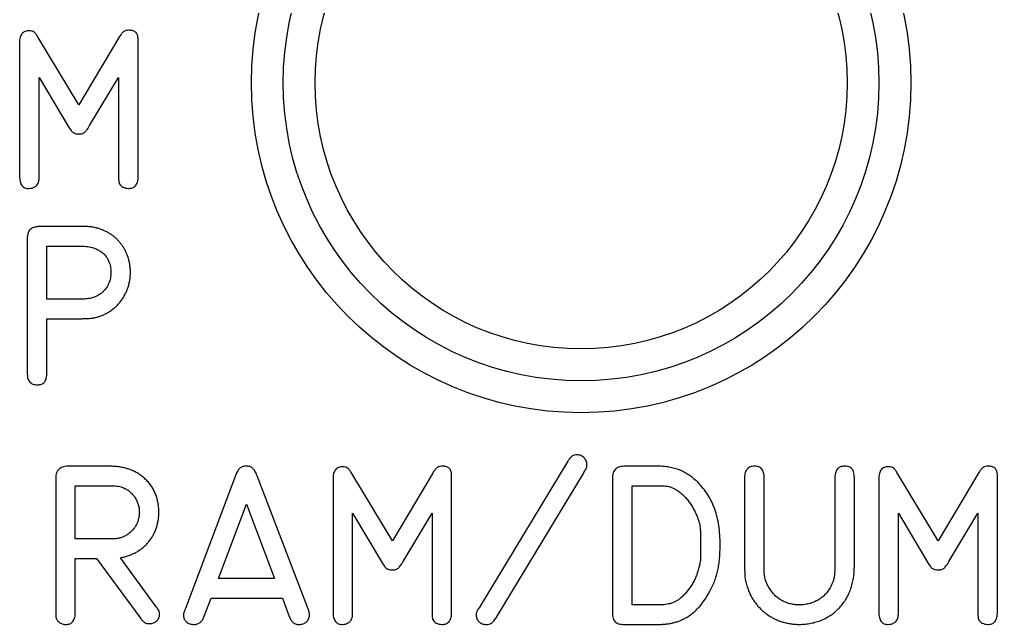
# Model space of a CAD drawing. Header units: inches. Extents: x 0.03 to 5.72, y 0.03 to 3.72.
# Drawn here: x 3.922 to 4.841, y 2.116 to 2.685 of the extents above; entities that cross this region are included whole.
import ezdxf

# ---------------------------------------------------------------- set-up
doc = ezdxf.new("R2010")
doc.units = ezdxf.units.IN
doc.header["$MEASUREMENT"] = 0

msp = doc.modelspace()

# ---------------------------------------------------------------- linework, layer by layer
at = {"color": 7, "linetype": 'Continuous', "lineweight": 25}
for p, q in [((3.97786, 2.60431), (3.93962, 2.66777)), ((4.0161, 2.66859), (3.97786, 2.60431)), ((3.9221, 2.66238), (3.92213, 2.53795)), ((4.03356, 2.53595), (4.03359, 2.66479)), ((3.94049, 2.53747), (3.94049, 2.63023)), ((3.94049, 2.63023), (3.96824, 2.58376)), ((3.98792, 2.58486), (4.01523, 2.63023)), ((4.01523, 2.63023), (4.01523, 2.53706)), ((3.98058, 2.49003), (3.9442, 2.49006)), ((3.92934, 2.47655), (3.92937, 2.35166)), ((3.94773, 2.4717), (3.9799, 2.4717)), ((3.94773, 2.42179), (3.94773, 2.4717)), ((3.98126, 2.42179), (3.94773, 2.42179)), ((3.94773, 2.35297), (3.94773, 2.40343)), ((3.94773, 2.40343), (3.97945, 2.40343)), ((4.00744, 2.26472), (3.96963, 2.26475)), ((4.43737, 2.26941), (4.35406, 2.13155)), ((4.52213, 2.26472), (4.4915, 2.26475)), ((4.12582, 2.25768), (4.078, 2.13118)), ((4.19373, 2.12963), (4.14548, 2.25564)), ((4.21678, 2.25263), (4.21681, 2.1282)), ((4.27254, 2.19456), (4.2343, 2.25802)), ((4.31078, 2.25884), (4.27254, 2.19456)), ((4.32824, 2.12621), (4.32827, 2.25504)), ((4.37014, 2.12239), (4.45215, 2.25802)), ((4.47953, 2.25315), (4.47956, 2.12955)), ((4.60366, 2.25412), (4.60369, 2.17064)), ((4.62205, 2.17107), (4.62205, 2.25368)), ((4.68848, 2.25254), (4.68851, 2.17177)), ((4.70684, 2.16972), (4.70687, 2.25255)), ((4.72986, 2.25263), (4.72989, 2.1282)), ((4.78562, 2.19456), (4.74738, 2.25802)), ((4.82386, 2.25884), (4.78562, 2.19456)), ((4.84132, 2.12621), (4.84135, 2.25504)), ((3.95611, 2.25186), (3.95614, 2.12901)), ((3.9745, 2.24639), (4.00815, 2.24639)), ((3.9745, 2.19648), (3.9745, 2.24639)), ((4.49792, 2.24639), (4.52282, 2.24639)), ((4.49792, 2.13442), (4.49792, 2.24639)), ((4.10906, 2.15924), (4.13543, 2.22904)), ((4.13543, 2.22904), (4.16179, 2.15924)), ((4.23517, 2.12773), (4.23517, 2.22048)), ((4.23517, 2.22048), (4.26292, 2.17401)), ((4.2826, 2.17512), (4.30991, 2.22048)), ((4.30991, 2.22048), (4.30991, 2.12731)), ((4.74825, 2.12773), (4.74825, 2.22048)), ((4.74825, 2.22048), (4.776, 2.17401)), ((4.79567, 2.17512), (4.82299, 2.22048)), ((4.82299, 2.22048), (4.82299, 2.12731)), ((4.00653, 2.19648), (3.9745, 2.19648)), ((4.05046, 2.13274), (4.01702, 2.17878)), ((3.9745, 2.12811), (3.9745, 2.17812)), ((3.9745, 2.17812), (3.99428, 2.17812)), ((3.99428, 2.17812), (4.03585, 2.12193)), ((4.16179, 2.15924), (4.10906, 2.15924)), ((4.09498, 2.12236), (4.10214, 2.14088)), ((4.10214, 2.14088), (4.16917, 2.14088)), ((4.16917, 2.14088), (4.17565, 2.12346)), ((4.52258, 2.13442), (4.49792, 2.13442)), ((4.49103, 2.11606), (4.5226, 2.11606))]:
    msp.add_line(p, q, dxfattribs=at)
for radius in [0.31, 0.28, 0.25]:
    msp.add_circle((4.45, 2.625), radius, dxfattribs=at)
for points, knots in [([(3.93151, 2.67402), (3.93075, 2.67401), (3.92932, 2.67399), (3.92733, 2.67346), (3.92564, 2.67257), (3.92428, 2.67126), (3.92322, 2.66956), (3.92254, 2.66748), (3.92211, 2.66505), (3.9221, 2.66331), (3.9221, 2.66238)], [0, 0, 0, 0, 0.131363, 0.247704, 0.354167, 0.460184, 0.572987, 0.698011, 0.838777, 1, 1, 1, 1]), ([(3.93962, 2.66777), (3.93928, 2.66833), (3.93865, 2.66937), (3.93768, 2.67075), (3.93679, 2.67189), (3.93559, 2.67297), (3.93384, 2.67392), (3.93231, 2.67398), (3.93151, 2.67402)], [0, 0, 0, 0, 0.1801336, 0.3363902, 0.4676562, 0.5795244, 0.7807953, 1, 1, 1, 1]), ([(4.02496, 2.67447), (4.02408, 2.67446), (4.0224, 2.67443), (4.02046, 2.67356), (4.01913, 2.67255), (4.01817, 2.67146), (4.01709, 2.67016), (4.01645, 2.66913), (4.0161, 2.66859)], [0, 0, 0, 0, 0.233282, 0.442763, 0.55123, 0.677088, 0.828103, 1, 1, 1, 1]), ([(4.03359, 2.66479), (4.03358, 2.66557), (4.03355, 2.66704), (4.03326, 2.66911), (4.03261, 2.67086), (4.03167, 2.67231), (4.03038, 2.67337), (4.02883, 2.67411), (4.02698, 2.67448), (4.02566, 2.67447), (4.02496, 2.67447)], [0, 0, 0, 0, 0.1552549, 0.2915789, 0.4126424, 0.5234844, 0.6296542, 0.7386262, 0.8610216, 1, 1, 1, 1]), ([(3.96824, 2.58376), (3.96861, 2.58311), (3.9693, 2.58192), (3.97045, 2.5804), (3.9715, 2.57919), (3.97286, 2.57801), (3.97493, 2.5771), (3.9767, 2.57706), (3.97764, 2.57704)], [0, 0, 0, 0, 0.1807124, 0.3348062, 0.4651757, 0.5715678, 0.7728804, 1, 1, 1, 1]), ([(3.97764, 2.57704), (3.97817, 2.57703), (3.97916, 2.57702), (3.98059, 2.57726), (3.98186, 2.57766), (3.98303, 2.57833), (3.98413, 2.57937), (3.98526, 2.58083), (3.98661, 2.58267), (3.98745, 2.58409), (3.98792, 2.58486)], [0, 0, 0, 0, 0.11479, 0.216829, 0.313114, 0.402301, 0.506757, 0.63991, 0.804363, 1, 1, 1, 1]), ([(3.92213, 2.53795), (3.92214, 2.53696), (3.92216, 2.53512), (3.92253, 2.53254), (3.92323, 2.53039), (3.92419, 2.52861), (3.92551, 2.52726), (3.92712, 2.52633), (3.92902, 2.5258), (3.93037, 2.5258), (3.93109, 2.5258)], [0, 0, 0, 0, 0.17066, 0.317377, 0.446715, 0.559937, 0.663798, 0.767108, 0.877172, 1, 1, 1, 1]), ([(3.93959, 2.53078), (3.93974, 2.5312), (3.94004, 2.53204), (3.94035, 2.53348), (3.9405, 2.5353), (3.9405, 2.53668), (3.94049, 2.53747)], [0, 0, 0, 0, 0.195455, 0.39503, 0.648136, 1, 1, 1, 1]), ([(3.93109, 2.5258), (3.93201, 2.52588), (3.93384, 2.52604), (3.93633, 2.52711), (3.93842, 2.52864), (3.93921, 2.53009), (3.93959, 2.53078)], [0, 0, 0, 0, 0.267711, 0.527757, 0.774207, 1, 1, 1, 1]), ([(4.01523, 2.53706), (4.01523, 2.5362), (4.01523, 2.53475), (4.01536, 2.53286), (4.01554, 2.53145), (4.01577, 2.53068), (4.01588, 2.53033)], [0, 0, 0, 0, 0.376872, 0.644344, 0.837041, 1, 1, 1, 1]), ([(4.01588, 2.53033), (4.01631, 2.52967), (4.01718, 2.52835), (4.01923, 2.52698), (4.02169, 2.52604), (4.02353, 2.52588), (4.02451, 2.5258)], [0, 0, 0, 0, 0.231012, 0.460822, 0.711885, 1, 1, 1, 1]), ([(4.02451, 2.5258), (4.02519, 2.52583), (4.02649, 2.52588), (4.02831, 2.52637), (4.02988, 2.5272), (4.0312, 2.52834), (4.03217, 2.52983), (4.03294, 2.53159), (4.0334, 2.53367), (4.03351, 2.53517), (4.03356, 2.53595)], [0, 0, 0, 0, 0.132576, 0.252169, 0.363846, 0.475345, 0.587061, 0.708262, 0.846159, 1, 1, 1, 1]), ([(3.9442, 2.49006), (3.94286, 2.49008), (3.94042, 2.4901), (3.93706, 2.48967), (3.93435, 2.48884), (3.9322, 2.48751), (3.93075, 2.48553), (3.92978, 2.48305), (3.9293, 2.47999), (3.92933, 2.47776), (3.92934, 2.47655)], [0, 0, 0, 0, 0.166366, 0.305006, 0.421258, 0.519485, 0.61456, 0.722085, 0.849158, 1, 1, 1, 1]), ([(3.99868, 2.48738), (3.99732, 2.48783), (3.99463, 2.48871), (3.99036, 2.48959), (3.98567, 2.48998), (3.98237, 2.49001), (3.98058, 2.49003)], [0, 0, 0, 0, 0.233429, 0.461202, 0.708246, 1, 1, 1, 1]), ([(4.02632, 2.44707), (4.0263, 2.44823), (4.02625, 2.4505), (4.02582, 2.45385), (4.02528, 2.45711), (4.0244, 2.46026), (4.0234, 2.46334), (4.02208, 2.46628), (4.0206, 2.46916), (4.01885, 2.47189), (4.01693, 2.47448), (4.01484, 2.47691), (4.01258, 2.47915), (4.01012, 2.48117), (4.00752, 2.48304), (4.00472, 2.48467), (4.00179, 2.48618), (3.99972, 2.48698), (3.99868, 2.48738)], [0, 0, 0, 0, 0.066387, 0.13068, 0.194288, 0.256552, 0.318704, 0.380335, 0.4419, 0.504337, 0.566835, 0.627495, 0.688435, 0.749641, 0.810544, 0.872535, 0.935755, 1, 1, 1, 1]), ([(3.9799, 2.4717), (3.98096, 2.47166), (3.98302, 2.47158), (3.98602, 2.47126), (3.98886, 2.47076), (3.99151, 2.46999), (3.99402, 2.46911), (3.99634, 2.46797), (3.99846, 2.46661), (4.00042, 2.46509), (4.00215, 2.46337), (4.00371, 2.46152), (4.00498, 2.45947), (4.00608, 2.45729), (4.00686, 2.45494), (4.00751, 2.45247), (4.00784, 2.44982), (4.00792, 2.448), (4.00796, 2.44707)], [0, 0, 0, 0, 0.075225, 0.14701, 0.214898, 0.280258, 0.343138, 0.403888, 0.463927, 0.52242, 0.580489, 0.637187, 0.694459, 0.751777, 0.81027, 0.870392, 0.933887, 1, 1, 1, 1]), ([(4.00796, 2.44707), (4.00792, 2.44614), (4.00784, 2.44433), (4.0075, 2.44166), (4.00687, 2.43914), (4.00607, 2.43676), (4.00502, 2.43454), (4.00375, 2.43247), (4.0023, 2.4305), (4.00057, 2.42875), (3.99871, 2.42712), (3.99666, 2.42572), (3.99445, 2.42457), (3.99211, 2.42359), (3.9896, 2.42281), (3.98696, 2.42223), (3.98415, 2.42187), (3.98224, 2.42182), (3.98126, 2.42179)], [0, 0, 0, 0, 0.067407, 0.132145, 0.194963, 0.25534, 0.314146, 0.37279, 0.431476, 0.491242, 0.551162, 0.610846, 0.671051, 0.732084, 0.795194, 0.860884, 0.928726, 1, 1, 1, 1]), ([(3.99348, 2.4045), (3.99467, 2.40483), (3.99702, 2.40547), (4.00043, 2.40674), (4.00367, 2.40826), (4.00672, 2.41004), (4.00957, 2.4121), (4.01227, 2.41436), (4.0148, 2.41689), (4.01712, 2.41967), (4.0192, 2.42263), (4.02107, 2.42572), (4.02265, 2.42895), (4.02395, 2.43232), (4.02495, 2.43583), (4.02569, 2.43946), (4.02619, 2.44322), (4.02628, 2.44578), (4.02632, 2.44707)], [0, 0, 0, 0, 0.063812, 0.126203, 0.18775, 0.248413, 0.308698, 0.369177, 0.430621, 0.493096, 0.555841, 0.617552, 0.679581, 0.741648, 0.804235, 0.867923, 0.933075, 1, 1, 1, 1]), ([(3.97945, 2.40343), (3.98095, 2.40343), (3.98362, 2.40343), (3.98732, 2.40359), (3.99051, 2.40389), (3.9925, 2.4043), (3.99348, 2.4045)], [0, 0, 0, 0, 0.31851, 0.568702, 0.787734, 1, 1, 1, 1]), ([(3.92937, 2.35166), (3.9294, 2.35085), (3.92946, 2.3493), (3.92991, 2.34715), (3.93064, 2.34532), (3.93171, 2.34386), (3.93303, 2.34268), (3.93467, 2.34186), (3.93658, 2.34142), (3.93794, 2.34138), (3.93865, 2.34137)], [0, 0, 0, 0, 0.154019, 0.29141, 0.412809, 0.523599, 0.631833, 0.743852, 0.865353, 1, 1, 1, 1]), ([(3.93865, 2.34137), (3.93942, 2.34138), (3.94085, 2.3414), (3.94282, 2.3419), (3.94446, 2.3427), (3.94577, 2.34393), (3.94667, 2.34562), (3.94735, 2.34766), (3.94766, 2.35018), (3.94771, 2.35199), (3.94773, 2.35297)], [0, 0, 0, 0, 0.134158, 0.249005, 0.352783, 0.451535, 0.558004, 0.683286, 0.828158, 1, 1, 1, 1]), ([(4.44633, 2.27542), (4.44546, 2.27541), (4.44373, 2.27539), (4.44129, 2.27413), (4.43909, 2.27215), (4.43798, 2.27037), (4.43737, 2.26941)], [0, 0, 0, 0, 0.225105, 0.451103, 0.70237, 1, 1, 1, 1]), ([(4.45548, 2.26605), (4.45544, 2.26669), (4.45536, 2.26793), (4.45481, 2.26969), (4.45397, 2.2713), (4.4528, 2.27271), (4.45142, 2.27388), (4.44984, 2.27472), (4.44814, 2.27531), (4.44694, 2.27539), (4.44633, 2.27542)], [0, 0, 0, 0, 0.132173, 0.255561, 0.37919, 0.505895, 0.630882, 0.752547, 0.874477, 1, 1, 1, 1]), ([(3.96963, 2.26475), (3.9685, 2.26476), (3.9664, 2.26476), (3.96347, 2.26426), (3.96099, 2.26333), (3.95898, 2.26191), (3.95748, 2.25999), (3.9565, 2.25764), (3.95604, 2.25487), (3.95608, 2.2529), (3.95611, 2.25186)], [0, 0, 0, 0, 0.15384, 0.286948, 0.403942, 0.512601, 0.619501, 0.731605, 0.857209, 1, 1, 1, 1]), ([(4.05308, 2.22189), (4.05301, 2.22346), (4.05288, 2.22651), (4.05222, 2.23097), (4.05119, 2.2352), (4.04976, 2.23919), (4.04799, 2.24296), (4.0458, 2.24648), (4.04323, 2.24976), (4.04029, 2.25278), (4.03707, 2.25554), (4.03355, 2.25794), (4.02979, 2.25998), (4.02579, 2.26166), (4.02156, 2.26301), (4.01706, 2.26391), (4.01233, 2.26455), (4.00909, 2.26466), (4.00744, 2.26472)], [0, 0, 0, 0, 0.066973, 0.130798, 0.192516, 0.252737, 0.311919, 0.370508, 0.42962, 0.489933, 0.550435, 0.610788, 0.671641, 0.733202, 0.796041, 0.861499, 0.929372, 1, 1, 1, 1]), ([(4.13496, 2.26472), (4.13446, 2.26474), (4.13348, 2.26478), (4.13205, 2.26451), (4.13074, 2.26398), (4.12952, 2.26323), (4.12841, 2.2622), (4.1274, 2.26093), (4.12654, 2.25939), (4.12606, 2.25826), (4.12582, 2.25768)], [0, 0, 0, 0, 0.1216, 0.234761, 0.346222, 0.458938, 0.577979, 0.706875, 0.847112, 1, 1, 1, 1]), ([(4.14548, 2.25564), (4.14515, 2.25648), (4.14453, 2.25802), (4.14346, 2.26008), (4.14238, 2.26173), (4.14121, 2.26295), (4.13992, 2.26386), (4.13842, 2.26438), (4.13676, 2.26472), (4.13558, 2.26472), (4.13496, 2.26472)], [0, 0, 0, 0, 0.1782, 0.330029, 0.459111, 0.5663, 0.664595, 0.76729, 0.87824, 1, 1, 1, 1]), ([(4.22619, 2.26427), (4.22543, 2.26426), (4.224, 2.26424), (4.22201, 2.26371), (4.22032, 2.26282), (4.21896, 2.26151), (4.2179, 2.25981), (4.21722, 2.25773), (4.21679, 2.2553), (4.21679, 2.25356), (4.21678, 2.25263)], [0, 0, 0, 0, 0.131363, 0.247704, 0.354167, 0.460184, 0.572987, 0.698011, 0.838777, 1, 1, 1, 1]), ([(4.2343, 2.25802), (4.23396, 2.25858), (4.23333, 2.25962), (4.23236, 2.26101), (4.23147, 2.26214), (4.23027, 2.26322), (4.22853, 2.26417), (4.22699, 2.26423), (4.22619, 2.26427)], [0, 0, 0, 0, 0.180134, 0.33639, 0.467656, 0.579524, 0.780795, 1, 1, 1, 1]), ([(4.31964, 2.26472), (4.31876, 2.26471), (4.31708, 2.26468), (4.31514, 2.26382), (4.31381, 2.2628), (4.31285, 2.26171), (4.31177, 2.26042), (4.31113, 2.25939), (4.31078, 2.25884)], [0, 0, 0, 0, 0.233282, 0.4427628, 0.5512296, 0.6770883, 0.8281034, 1, 1, 1, 1]), ([(4.32827, 2.25504), (4.32826, 2.25582), (4.32823, 2.25729), (4.32794, 2.25936), (4.32729, 2.26112), (4.32635, 2.26256), (4.32506, 2.26362), (4.32351, 2.26436), (4.32166, 2.26473), (4.32034, 2.26473), (4.31964, 2.26472)], [0, 0, 0, 0, 0.155255, 0.291579, 0.412642, 0.523484, 0.629654, 0.738626, 0.861022, 1, 1, 1, 1]), ([(4.45215, 2.25802), (4.4525, 2.25859), (4.45314, 2.25964), (4.45393, 2.2611), (4.45455, 2.26224), (4.45508, 2.26336), (4.45549, 2.2646), (4.45548, 2.26557), (4.45548, 2.26605)], [0, 0, 0, 0, 0.227803, 0.416425, 0.565577, 0.670502, 0.838612, 1, 1, 1, 1]), ([(4.4915, 2.26475), (4.49053, 2.26473), (4.4887, 2.26468), (4.48615, 2.26421), (4.48399, 2.26334), (4.48221, 2.26206), (4.48088, 2.26035), (4.48001, 2.25826), (4.47953, 2.25582), (4.47953, 2.25408), (4.47953, 2.25315)], [0, 0, 0, 0, 0.151334, 0.282226, 0.399665, 0.509459, 0.617605, 0.730437, 0.856419, 1, 1, 1, 1]), ([(4.5596, 2.24966), (4.55833, 2.25088), (4.55583, 2.2533), (4.55167, 2.25637), (4.54733, 2.25901), (4.54275, 2.26117), (4.53791, 2.26276), (4.53286, 2.26395), (4.52757, 2.26464), (4.52397, 2.26469), (4.52213, 2.26472)], [0, 0, 0, 0, 0.127204, 0.250621, 0.372465, 0.493612, 0.615913, 0.73974, 0.867629, 1, 1, 1, 1]), ([(4.61297, 2.26472), (4.61225, 2.26469), (4.61089, 2.26464), (4.60899, 2.26415), (4.60734, 2.26335), (4.60602, 2.26213), (4.60495, 2.2606), (4.60423, 2.25872), (4.60378, 2.25652), (4.6037, 2.25495), (4.60366, 2.25412)], [0, 0, 0, 0, 0.132883, 0.253155, 0.363593, 0.471632, 0.58413, 0.707529, 0.844945, 1, 1, 1, 1]), ([(4.62205, 2.25368), (4.62203, 2.25456), (4.62198, 2.25622), (4.62162, 2.25854), (4.62091, 2.26053), (4.61991, 2.26214), (4.6186, 2.26342), (4.61695, 2.26421), (4.61506, 2.26473), (4.61369, 2.26472), (4.61297, 2.26472)], [0, 0, 0, 0, 0.160246, 0.301305, 0.426495, 0.540082, 0.645393, 0.753155, 0.868618, 1, 1, 1, 1]), ([(4.69779, 2.26472), (4.69704, 2.26471), (4.69563, 2.26469), (4.69367, 2.26416), (4.692, 2.26328), (4.69065, 2.26199), (4.68961, 2.26027), (4.689, 2.25807), (4.68851, 2.25547), (4.68849, 2.25356), (4.68848, 2.25254)], [0, 0, 0, 0, 0.126242, 0.2379, 0.341691, 0.442465, 0.551477, 0.677983, 0.826326, 1, 1, 1, 1]), ([(4.70687, 2.25255), (4.70685, 2.25358), (4.70681, 2.2555), (4.70646, 2.25815), (4.70578, 2.26031), (4.70486, 2.26206), (4.70351, 2.2633), (4.7019, 2.26422), (4.69994, 2.26468), (4.69854, 2.26471), (4.69779, 2.26472)], [0, 0, 0, 0, 0.175634, 0.3279, 0.453405, 0.561199, 0.659972, 0.761159, 0.873011, 1, 1, 1, 1]), ([(4.73926, 2.26427), (4.73851, 2.26426), (4.73708, 2.26424), (4.73509, 2.26371), (4.7334, 2.26282), (4.73203, 2.26151), (4.73098, 2.25981), (4.7303, 2.25773), (4.72987, 2.2553), (4.72986, 2.25356), (4.72986, 2.25263)], [0, 0, 0, 0, 0.131363, 0.247704, 0.354167, 0.460184, 0.572987, 0.698011, 0.838777, 1, 1, 1, 1]), ([(4.74738, 2.25802), (4.74704, 2.25858), (4.74641, 2.25962), (4.74544, 2.26101), (4.74454, 2.26214), (4.74335, 2.26322), (4.7416, 2.26417), (4.74007, 2.26423), (4.73926, 2.26427)], [0, 0, 0, 0, 0.180134, 0.33639, 0.467656, 0.579524, 0.780795, 1, 1, 1, 1]), ([(4.83272, 2.26472), (4.83183, 2.26471), (4.83016, 2.26468), (4.82822, 2.26382), (4.82689, 2.2628), (4.82593, 2.26171), (4.82485, 2.26042), (4.8242, 2.25939), (4.82386, 2.25884)], [0, 0, 0, 0, 0.233282, 0.4427628, 0.5512296, 0.6770883, 0.8281034, 1, 1, 1, 1]), ([(4.84135, 2.25504), (4.84133, 2.25582), (4.8413, 2.25729), (4.84102, 2.25936), (4.84036, 2.26112), (4.83942, 2.26256), (4.83814, 2.26362), (4.83659, 2.26436), (4.83474, 2.26473), (4.83342, 2.26473), (4.83272, 2.26472)], [0, 0, 0, 0, 0.155255, 0.291579, 0.412642, 0.523484, 0.629654, 0.738626, 0.861022, 1, 1, 1, 1]), ([(4.00815, 2.24639), (4.00944, 2.24637), (4.01177, 2.24632), (4.01497, 2.24604), (4.01772, 2.24536), (4.01935, 2.24465), (4.02018, 2.24429)], [0, 0, 0, 0, 0.314981, 0.565702, 0.782137, 1, 1, 1, 1]), ([(4.02018, 2.24429), (4.02124, 2.24375), (4.02335, 2.24268), (4.02618, 2.24055), (4.02865, 2.23802), (4.03079, 2.23519), (4.03248, 2.23206), (4.03379, 2.22876), (4.03453, 2.22526), (4.03466, 2.22287), (4.03472, 2.22166)], [0, 0, 0, 0, 0.1259037, 0.2496035, 0.3728358, 0.49813, 0.6240337, 0.7473554, 0.8720164, 1, 1, 1, 1]), ([(4.52282, 2.24639), (4.52365, 2.24639), (4.52521, 2.24638), (4.52742, 2.24628), (4.52939, 2.24613), (4.53168, 2.24584), (4.5344, 2.24517), (4.53638, 2.24418), (4.53739, 2.24368)], [0, 0, 0, 0, 0.1651986, 0.3119567, 0.4439206, 0.5591868, 0.7751641, 1, 1, 1, 1]), ([(4.53739, 2.24368), (4.53847, 2.2431), (4.54069, 2.24192), (4.54378, 2.23958), (4.54677, 2.23684), (4.54965, 2.23371), (4.55232, 2.23022), (4.55473, 2.22647), (4.55689, 2.22251), (4.55809, 2.21973), (4.55869, 2.21833)], [0, 0, 0, 0, 0.108815, 0.223046, 0.34223, 0.469524, 0.599834, 0.731986, 0.864687, 1, 1, 1, 1]), ([(4.58064, 2.19118), (4.58059, 2.19425), (4.5805, 2.20022), (4.57954, 2.20886), (4.57803, 2.21691), (4.57579, 2.22438), (4.57286, 2.23136), (4.56915, 2.23788), (4.56482, 2.24409), (4.56135, 2.24779), (4.5596, 2.24966)], [0, 0, 0, 0, 0.144254, 0.280125, 0.407421, 0.528418, 0.6454, 0.762054, 0.879969, 1, 1, 1, 1]), ([(4.01702, 2.17878), (4.01836, 2.17905), (4.021, 2.1796), (4.02481, 2.18077), (4.02841, 2.18221), (4.03182, 2.18386), (4.03498, 2.18588), (4.03796, 2.18809), (4.04073, 2.1906), (4.04323, 2.19337), (4.04549, 2.19635), (4.04752, 2.19949), (4.04918, 2.20283), (4.05061, 2.20631), (4.05164, 2.20998), (4.05247, 2.2138), (4.05295, 2.21779), (4.05304, 2.22051), (4.05308, 2.22189)], [0, 0, 0, 0, 0.066714, 0.131686, 0.194568, 0.256276, 0.316622, 0.377186, 0.437587, 0.498732, 0.559614, 0.620242, 0.681007, 0.741738, 0.803735, 0.867258, 0.932516, 1, 1, 1, 1]), ([(4.03472, 2.22166), (4.03467, 2.22045), (4.03457, 2.21808), (4.03383, 2.21461), (4.03266, 2.21131), (4.03104, 2.20821), (4.02902, 2.20537), (4.02661, 2.2029), (4.02394, 2.20067), (4.02189, 2.19956), (4.02085, 2.199)], [0, 0, 0, 0, 0.129781, 0.254908, 0.378839, 0.503945, 0.629035, 0.750834, 0.874122, 1, 1, 1, 1]), ([(4.55869, 2.21833), (4.55909, 2.21736), (4.55987, 2.21546), (4.56082, 2.21262), (4.56146, 2.20985), (4.56184, 2.20756), (4.56201, 2.2056), (4.56209, 2.20384), (4.5622, 2.20178), (4.56226, 2.19941), (4.56228, 2.19673), (4.56232, 2.19373), (4.56232, 2.19043), (4.56229, 2.18812), (4.56228, 2.18691)], [0, 0, 0, 0, 0.099127, 0.19298, 0.281431, 0.365528, 0.411289, 0.466072, 0.530971, 0.604942, 0.689021, 0.783229, 0.886548, 1, 1, 1, 1]), ([(4.02085, 2.199), (4.01992, 2.19855), (4.01804, 2.19764), (4.01545, 2.19701), (4.0132, 2.19672), (4.01122, 2.19656), (4.00897, 2.19646), (4.00737, 2.19647), (4.00653, 2.19648)], [0, 0, 0, 0, 0.2115454, 0.4247623, 0.5400768, 0.6745899, 0.8285745, 1, 1, 1, 1]), ([(4.57072, 2.14673), (4.57161, 2.1484), (4.57336, 2.15169), (4.57546, 2.15678), (4.57724, 2.16183), (4.57859, 2.16698), (4.57956, 2.17238), (4.58022, 2.1782), (4.58061, 2.18453), (4.58063, 2.18891), (4.58064, 2.19118)], [0, 0, 0, 0, 0.122914, 0.242317, 0.358055, 0.47114, 0.588028, 0.715081, 0.852054, 1, 1, 1, 1]), ([(4.56228, 2.18691), (4.56228, 2.18577), (4.56227, 2.18368), (4.5623, 2.18084), (4.56223, 2.17857), (4.56211, 2.17628), (4.56177, 2.17364), (4.56124, 2.17161), (4.56095, 2.17052)], [0, 0, 0, 0, 0.2075486, 0.379853, 0.5169693, 0.6189549, 0.7967349, 1, 1, 1, 1]), ([(4.26292, 2.17401), (4.26329, 2.17337), (4.26398, 2.17218), (4.26513, 2.17065), (4.26618, 2.16944), (4.26754, 2.16826), (4.26961, 2.16736), (4.27138, 2.16731), (4.27232, 2.16729)], [0, 0, 0, 0, 0.180712, 0.334806, 0.465176, 0.571568, 0.77288, 1, 1, 1, 1]), ([(4.27232, 2.16729), (4.27285, 2.16729), (4.27385, 2.16728), (4.27527, 2.16751), (4.27654, 2.16792), (4.27771, 2.16858), (4.27881, 2.16963), (4.27994, 2.17109), (4.28129, 2.17292), (4.28214, 2.17434), (4.2826, 2.17512)], [0, 0, 0, 0, 0.11479, 0.216829, 0.313114, 0.402301, 0.506757, 0.63991, 0.804363, 1, 1, 1, 1]), ([(4.56095, 2.17052), (4.56059, 2.16907), (4.55986, 2.1662), (4.55839, 2.16202), (4.55665, 2.15799), (4.55461, 2.15417), (4.55237, 2.15053), (4.54982, 2.14721), (4.54712, 2.1441), (4.54511, 2.14227), (4.54411, 2.14137)], [0, 0, 0, 0, 0.131075, 0.26014, 0.387905, 0.515103, 0.639871, 0.761925, 0.881719, 1, 1, 1, 1]), ([(4.60369, 2.17064), (4.60368, 2.16944), (4.60365, 2.16716), (4.60381, 2.16391), (4.60397, 2.16101), (4.60441, 2.1576), (4.60528, 2.15352), (4.60641, 2.1504), (4.60699, 2.1488)], [0, 0, 0, 0, 0.162315, 0.307729, 0.438789, 0.553049, 0.771641, 1, 1, 1, 1]), ([(4.62609, 2.15152), (4.62537, 2.15286), (4.62397, 2.15547), (4.62286, 2.15903), (4.62239, 2.16206), (4.62219, 2.1647), (4.62206, 2.16775), (4.62205, 2.16992), (4.62205, 2.17107)], [0, 0, 0, 0, 0.226132, 0.43652, 0.547971, 0.679244, 0.829318, 1, 1, 1, 1]), ([(4.65515, 2.11606), (4.65702, 2.11613), (4.66067, 2.11627), (4.66601, 2.11706), (4.67107, 2.1183), (4.67589, 2.11993), (4.68039, 2.12209), (4.68465, 2.12465), (4.68863, 2.12765), (4.69229, 2.1311), (4.69562, 2.13491), (4.69855, 2.13902), (4.701, 2.14346), (4.7031, 2.14814), (4.70466, 2.15315), (4.70587, 2.15841), (4.70661, 2.16397), (4.70676, 2.16777), (4.70684, 2.16972)], [0, 0, 0, 0, 0.067184, 0.131443, 0.193692, 0.254383, 0.314039, 0.373348, 0.432588, 0.493204, 0.553929, 0.614277, 0.674678, 0.736126, 0.798412, 0.863214, 0.930107, 1, 1, 1, 1]), ([(4.68851, 2.17177), (4.68851, 2.17077), (4.6885, 2.1689), (4.68839, 2.16626), (4.68828, 2.16394), (4.68803, 2.16131), (4.68751, 2.15833), (4.68666, 2.15616), (4.68625, 2.15511)], [0, 0, 0, 0, 0.1765714, 0.3312615, 0.4688815, 0.5877579, 0.7996041, 1, 1, 1, 1]), ([(4.776, 2.17401), (4.77637, 2.17337), (4.77705, 2.17218), (4.77821, 2.17065), (4.77925, 2.16944), (4.78062, 2.16826), (4.78269, 2.16736), (4.78446, 2.16731), (4.78539, 2.16729)], [0, 0, 0, 0, 0.180712, 0.334806, 0.465176, 0.571568, 0.77288, 1, 1, 1, 1]), ([(4.78539, 2.16729), (4.78592, 2.16729), (4.78692, 2.16728), (4.78835, 2.16751), (4.78962, 2.16792), (4.79078, 2.16858), (4.79188, 2.16963), (4.79302, 2.17109), (4.79436, 2.17292), (4.79521, 2.17434), (4.79567, 2.17512)], [0, 0, 0, 0, 0.11479, 0.216829, 0.313114, 0.402301, 0.506757, 0.63991, 0.804363, 1, 1, 1, 1]), ([(4.65515, 2.13442), (4.6536, 2.13447), (4.65056, 2.13458), (4.64612, 2.13545), (4.64195, 2.13687), (4.63803, 2.13883), (4.63444, 2.14127), (4.63124, 2.14424), (4.62839, 2.14764), (4.62687, 2.15021), (4.62609, 2.15152)], [0, 0, 0, 0, 0.131544, 0.256888, 0.381153, 0.503473, 0.626123, 0.747433, 0.871755, 1, 1, 1, 1]), ([(4.68625, 2.15511), (4.68556, 2.15355), (4.68421, 2.1505), (4.68142, 2.14639), (4.67809, 2.14281), (4.67421, 2.13985), (4.66995, 2.13743), (4.66529, 2.13572), (4.66033, 2.1346), (4.6569, 2.13448), (4.65515, 2.13442)], [0, 0, 0, 0, 0.128008, 0.251583, 0.372956, 0.495252, 0.618288, 0.741521, 0.867983, 1, 1, 1, 1]), ([(4.5226, 2.11606), (4.52391, 2.11607), (4.5265, 2.11611), (4.53032, 2.11643), (4.53401, 2.11701), (4.53757, 2.11782), (4.54101, 2.11885), (4.54431, 2.12014), (4.54747, 2.12168), (4.55052, 2.12342), (4.55343, 2.12543), (4.55622, 2.12772), (4.55891, 2.13024), (4.5615, 2.13303), (4.56399, 2.13607), (4.56635, 2.13939), (4.56862, 2.14294), (4.57001, 2.14545), (4.57072, 2.14673)], [0, 0, 0, 0, 0.065047, 0.1284, 0.190142, 0.250489, 0.309724, 0.368336, 0.425999, 0.483993, 0.542459, 0.601781, 0.662713, 0.725549, 0.790554, 0.857656, 0.927408, 1, 1, 1, 1]), ([(4.60699, 2.1488), (4.60751, 2.14754), (4.60853, 2.14506), (4.61039, 2.14154), (4.61243, 2.13821), (4.61471, 2.13511), (4.61716, 2.13218), (4.61985, 2.1295), (4.62275, 2.12703), (4.62584, 2.12478), (4.62909, 2.12274), (4.63247, 2.12099), (4.63597, 2.1195), (4.6396, 2.11827), (4.64332, 2.1173), (4.64716, 2.11658), (4.65111, 2.11616), (4.65379, 2.11609), (4.65515, 2.11606)], [0, 0, 0, 0, 0.065838, 0.12995, 0.192437, 0.254363, 0.31576, 0.376941, 0.437941, 0.499867, 0.561911, 0.622989, 0.684173, 0.745818, 0.807764, 0.870327, 0.934275, 1, 1, 1, 1]), ([(4.05134, 2.13164), (4.05113, 2.13184), (4.0508, 2.13218), (4.05056, 2.13258), (4.05046, 2.13274)], [0, 0, 0, 0, 0.617839, 1, 1, 1, 1]), ([(4.54411, 2.14137), (4.5434, 2.14076), (4.54201, 2.13957), (4.53975, 2.13808), (4.53742, 2.13683), (4.53495, 2.13587), (4.53226, 2.1352), (4.52931, 2.13473), (4.52605, 2.13443), (4.52377, 2.13442), (4.52258, 2.13442)], [0, 0, 0, 0, 0.120601, 0.235977, 0.349246, 0.461121, 0.577541, 0.705856, 0.846933, 1, 1, 1, 1]), ([(3.95614, 2.12901), (3.95612, 2.12812), (3.95609, 2.12666), (3.95613, 2.12487), (3.95618, 2.12368), (3.95628, 2.12306), (3.95633, 2.12278)], [0, 0, 0, 0, 0.428028, 0.697539, 0.863684, 1, 1, 1, 1]), ([(3.96542, 2.11606), (3.96614, 2.11606), (3.9675, 2.11606), (3.96943, 2.11655), (3.97107, 2.11747), (3.97236, 2.11887), (3.97337, 2.12062), (3.97408, 2.12278), (3.97443, 2.12532), (3.97448, 2.12714), (3.9745, 2.12811)], [0, 0, 0, 0, 0.124646, 0.23419, 0.339077, 0.444245, 0.558359, 0.685896, 0.832567, 1, 1, 1, 1]), ([(4.04436, 2.11683), (4.045, 2.11688), (4.04625, 2.11696), (4.04805, 2.11741), (4.04965, 2.1182), (4.05105, 2.11928), (4.05222, 2.12059), (4.05307, 2.12213), (4.05365, 2.12383), (4.05373, 2.12504), (4.05376, 2.12566)], [0, 0, 0, 0, 0.1357253, 0.2612903, 0.3841016, 0.5061058, 0.628917, 0.7478512, 0.870992, 1, 1, 1, 1]), ([(4.05376, 2.12566), (4.05374, 2.12615), (4.05368, 2.12718), (4.05325, 2.12872), (4.05245, 2.13023), (4.05172, 2.13115), (4.05134, 2.13164)], [0, 0, 0, 0, 0.226314, 0.465329, 0.719634, 1, 1, 1, 1]), ([(4.078, 2.13118), (4.07782, 2.13071), (4.0775, 2.12986), (4.07704, 2.1287), (4.07678, 2.12774), (4.07646, 2.1268), (4.07622, 2.12577), (4.0762, 2.12496), (4.0762, 2.12456)], [0, 0, 0, 0, 0.220157, 0.39487, 0.541435, 0.649468, 0.826608, 1, 1, 1, 1]), ([(4.0762, 2.12456), (4.07625, 2.12395), (4.07635, 2.12277), (4.0769, 2.12108), (4.07785, 2.11963), (4.07905, 2.11836), (4.08049, 2.11733), (4.08214, 2.11663), (4.08392, 2.11614), (4.08516, 2.11609), (4.0858, 2.11606)], [0, 0, 0, 0, 0.127988, 0.249904, 0.36818, 0.490097, 0.615322, 0.739205, 0.865718, 1, 1, 1, 1]), ([(4.185, 2.11606), (4.18564, 2.11608), (4.1869, 2.11614), (4.18869, 2.11666), (4.19034, 2.1174), (4.19179, 2.11843), (4.193, 2.1197), (4.19391, 2.12116), (4.19449, 2.1228), (4.19459, 2.12396), (4.19464, 2.12456)], [0, 0, 0, 0, 0.134406, 0.263812, 0.388741, 0.514081, 0.63611, 0.756416, 0.874147, 1, 1, 1, 1]), ([(4.19464, 2.12456), (4.19461, 2.12495), (4.19455, 2.12579), (4.19436, 2.1271), (4.19409, 2.1284), (4.19385, 2.12925), (4.19373, 2.12963)], [0, 0, 0, 0, 0.225997, 0.491418, 0.766256, 1, 1, 1, 1]), ([(4.21681, 2.1282), (4.21682, 2.12721), (4.21684, 2.12537), (4.21721, 2.1228), (4.21791, 2.12064), (4.21888, 2.11886), (4.22019, 2.11751), (4.2218, 2.11658), (4.2237, 2.11605), (4.22505, 2.11605), (4.22577, 2.11606)], [0, 0, 0, 0, 0.17066, 0.317377, 0.446715, 0.559937, 0.663798, 0.767108, 0.877172, 1, 1, 1, 1]), ([(4.23427, 2.12103), (4.23442, 2.12145), (4.23472, 2.1223), (4.23503, 2.12374), (4.23518, 2.12556), (4.23518, 2.12693), (4.23517, 2.12773)], [0, 0, 0, 0, 0.195455, 0.39503, 0.648136, 1, 1, 1, 1]), ([(4.30991, 2.12731), (4.30991, 2.12646), (4.30991, 2.125), (4.31004, 2.12311), (4.31022, 2.12171), (4.31045, 2.12093), (4.31056, 2.12058)], [0, 0, 0, 0, 0.376872, 0.644344, 0.837041, 1, 1, 1, 1]), ([(4.31919, 2.11606), (4.31987, 2.11608), (4.32117, 2.11614), (4.32299, 2.11662), (4.32456, 2.11746), (4.32588, 2.11859), (4.32685, 2.12008), (4.32762, 2.12184), (4.32808, 2.12392), (4.32819, 2.12542), (4.32824, 2.12621)], [0, 0, 0, 0, 0.132576, 0.252169, 0.363846, 0.475345, 0.587061, 0.708262, 0.846159, 1, 1, 1, 1]), ([(4.35271, 2.12954), (4.35232, 2.1288), (4.35155, 2.12733), (4.35142, 2.12567), (4.35135, 2.12485)], [0, 0, 0, 0, 0.502477, 1, 1, 1, 1]), ([(4.35135, 2.12485), (4.35139, 2.12421), (4.35147, 2.12297), (4.35199, 2.12123), (4.35286, 2.11971), (4.354, 2.1184), (4.3554, 2.11736), (4.35701, 2.11661), (4.35881, 2.11614), (4.36007, 2.11609), (4.36073, 2.11606)], [0, 0, 0, 0, 0.1331554, 0.2574602, 0.3761, 0.4954388, 0.6157873, 0.7373237, 0.8625779, 1, 1, 1, 1]), ([(4.35358, 2.13086), (4.35337, 2.13059), (4.35303, 2.13017), (4.35279, 2.1297), (4.35271, 2.12954)], [0, 0, 0, 0, 0.654489, 1, 1, 1, 1]), ([(4.35406, 2.13155), (4.35397, 2.13147), (4.35377, 2.13127), (4.35365, 2.13101), (4.35358, 2.13086)], [0, 0, 0, 0, 0.434696, 1, 1, 1, 1]), ([(4.47956, 2.12955), (4.4795, 2.12837), (4.4794, 2.12619), (4.47974, 2.1232), (4.48042, 2.12077), (4.48151, 2.11883), (4.4832, 2.11748), (4.48535, 2.11658), (4.48803, 2.11608), (4.48998, 2.11607), (4.49103, 2.11606)], [0, 0, 0, 0, 0.167025, 0.308373, 0.424684, 0.522532, 0.61785, 0.724419, 0.850374, 1, 1, 1, 1]), ([(4.72989, 2.1282), (4.7299, 2.12721), (4.72991, 2.12537), (4.73028, 2.1228), (4.73099, 2.12064), (4.73195, 2.11886), (4.73326, 2.11751), (4.73487, 2.11658), (4.73677, 2.11605), (4.73813, 2.11605), (4.73884, 2.11606)], [0, 0, 0, 0, 0.17066, 0.317377, 0.446715, 0.559937, 0.663798, 0.767108, 0.877172, 1, 1, 1, 1]), ([(4.74735, 2.12103), (4.74749, 2.12145), (4.7478, 2.1223), (4.74811, 2.12374), (4.74826, 2.12556), (4.74825, 2.12693), (4.74825, 2.12773)], [0, 0, 0, 0, 0.195455, 0.39503, 0.648136, 1, 1, 1, 1]), ([(4.82299, 2.12731), (4.82299, 2.12646), (4.82299, 2.125), (4.82312, 2.12311), (4.8233, 2.12171), (4.82353, 2.12093), (4.82363, 2.12058)], [0, 0, 0, 0, 0.376872, 0.644344, 0.837041, 1, 1, 1, 1]), ([(4.83227, 2.11606), (4.83295, 2.11608), (4.83424, 2.11614), (4.83607, 2.11662), (4.83763, 2.11746), (4.83896, 2.11859), (4.83993, 2.12008), (4.84069, 2.12184), (4.84116, 2.12392), (4.84126, 2.12542), (4.84132, 2.12621)], [0, 0, 0, 0, 0.132576, 0.252169, 0.363846, 0.475345, 0.587061, 0.708262, 0.846159, 1, 1, 1, 1]), ([(3.95633, 2.12278), (3.95645, 2.12229), (3.95668, 2.12132), (3.9574, 2.12001), (3.9583, 2.11882), (3.95946, 2.11786), (3.96076, 2.11705), (3.96223, 2.1165), (3.96378, 2.11613), (3.96486, 2.11608), (3.96542, 2.11606)], [0, 0, 0, 0, 0.123486, 0.242589, 0.362825, 0.484354, 0.610953, 0.735309, 0.865134, 1, 1, 1, 1]), ([(4.03585, 2.12193), (4.03618, 2.12145), (4.03681, 2.12055), (4.03786, 2.11941), (4.03886, 2.11851), (4.04011, 2.11756), (4.04198, 2.11688), (4.04353, 2.11685), (4.04436, 2.11683)], [0, 0, 0, 0, 0.167856, 0.314748, 0.444139, 0.555043, 0.763862, 1, 1, 1, 1]), ([(4.0858, 2.11606), (4.08632, 2.11606), (4.08732, 2.11607), (4.08877, 2.11638), (4.09011, 2.11686), (4.09134, 2.11753), (4.09244, 2.11844), (4.0934, 2.11955), (4.0943, 2.12085), (4.09474, 2.12184), (4.09498, 2.12236)], [0, 0, 0, 0, 0.130338, 0.252182, 0.370626, 0.488416, 0.604093, 0.72711, 0.858039, 1, 1, 1, 1]), ([(4.17565, 2.12346), (4.17589, 2.12284), (4.17636, 2.12166), (4.1773, 2.12009), (4.17827, 2.11873), (4.17944, 2.11769), (4.18067, 2.11686), (4.18202, 2.11629), (4.18349, 2.11604), (4.18449, 2.11605), (4.185, 2.11606)], [0, 0, 0, 0, 0.155712, 0.294933, 0.423708, 0.54252, 0.656478, 0.767676, 0.879718, 1, 1, 1, 1]), ([(4.22577, 2.11606), (4.2267, 2.11614), (4.22852, 2.11629), (4.23101, 2.11737), (4.2331, 2.11889), (4.23389, 2.12034), (4.23427, 2.12103)], [0, 0, 0, 0, 0.267711, 0.527757, 0.774207, 1, 1, 1, 1]), ([(4.31056, 2.12058), (4.31099, 2.11992), (4.31186, 2.1186), (4.31391, 2.11723), (4.31638, 2.11629), (4.31821, 2.11614), (4.31919, 2.11606)], [0, 0, 0, 0, 0.231012, 0.460822, 0.711885, 1, 1, 1, 1]), ([(4.36073, 2.11606), (4.36165, 2.11606), (4.36335, 2.11606), (4.36536, 2.11685), (4.36668, 2.11796), (4.36778, 2.11909), (4.36891, 2.12064), (4.36971, 2.12178), (4.37014, 2.12239)], [0, 0, 0, 0, 0.228711, 0.420108, 0.523225, 0.654194, 0.813098, 1, 1, 1, 1]), ([(4.73884, 2.11606), (4.73977, 2.11614), (4.7416, 2.11629), (4.74408, 2.11737), (4.74618, 2.11889), (4.74697, 2.12034), (4.74735, 2.12103)], [0, 0, 0, 0, 0.267711, 0.527757, 0.774207, 1, 1, 1, 1]), ([(4.82363, 2.12058), (4.82407, 2.11992), (4.82494, 2.1186), (4.82699, 2.11723), (4.82945, 2.11629), (4.83129, 2.11614), (4.83227, 2.11606)], [0, 0, 0, 0, 0.231012, 0.460822, 0.711885, 1, 1, 1, 1])]:
    msp.add_open_spline(points, degree=3, knots=knots, dxfattribs=at)

doc.saveas('drawing.dxf')
